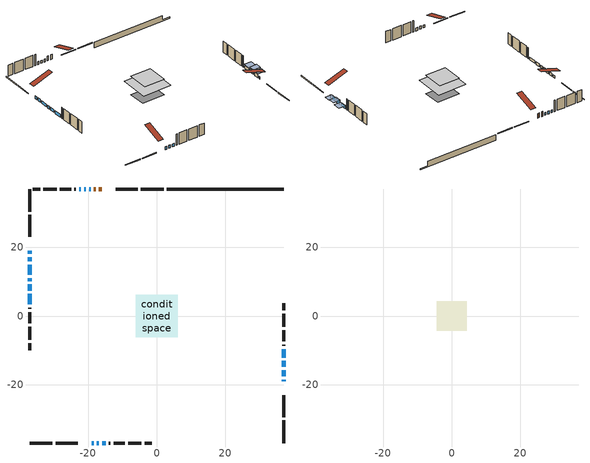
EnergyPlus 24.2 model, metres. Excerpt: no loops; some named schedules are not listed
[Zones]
conditioned space
 floor adiabatic (AdiabaticFloorConstruction): -6.16,-6.16 -6.16,6.16 6.16,6.16 6.16,-6.16 z3.97
 floor foundation (Slab1 construction): -4.88,-3.66 -4.88,3.66 4.88,3.66 4.88,-3.66 z-0.91
 wall outside (RimJoist1 construction): 2,37.07 -4.63,37.07 / -37.07,-37.07 -30.44,-37.07 / -37.07,37.07 -37.07,30.44 / 37.07,-37.07 37.07,-30.44 z1.53:1.83
 wall outside (RimJoist2 construction): -5.56,37.07 -11.96,37.07 / -29.51,-37.07 -23.11,-37.07 / -37.07,29.51 -37.07,23.11 / 37.07,-29.51 37.07,-23.11 z1.53:1.83
 wall outside (AdiabaticWallConstruction 1): -16.05,37.07 -16.88,37.07 / -17.81,37.07 -18.37,37.07 z1.53:3.56
 wall outside (AdiabaticWallConstruction): 37.07,-19.02 37.07,-18.56 / -19.3,37.07 -19.76,37.07 / -19.02,-37.07 -18.4,-37.07 / -37.07,19.02 -37.07,18.1 / -37.07,17.17 -37.07,15.95 / -20.68,37.07 -21.22,37.07 / -17.48,-37.07 -16.87,-37.07 / -37.07,15.02 -37.07,11.97 / -37.07,11.05 -37.07,10.13 / -22.15,37.07 -22.68,37.07 / -15.94,-37.07 -14.87,-37.07 / -37.07,9.2 -37.07,7.37 / -37.07,6.44 -37.07,3.39 / 37.07,-12.11 37.07,-9.67 z1.53:2.75; 37.07,-17.63 37.07,-15.8 z1.53:3.05; 37.07,-14.87 37.07,-13.04 z1.53:3.36
 wall outside (Wall1 construction): -23.61,37.07 -24.02,37.07 / -13.94,-37.07 -13.53,-37.07 / -37.07,2.47 -37.07,2.05 / 37.07,-8.75 37.07,-8.33 z1.53:6.41
 wall outside (Wall2 construction): -24.95,37.07 -28.25,37.07 / -12.6,-37.07 -9.31,-37.07 / -37.07,1.12 -37.07,-2.17 / 37.07,-7.4 37.07,-4.11 z1.53:6.41
 wall outside (Wall3 construction): -29.17,37.07 -33.08,37.07 / -8.38,-37.07 -4.48,-37.07 / -37.07,-3.1 -37.07,-7 / 37.07,-3.18 37.07,0.72 z1.53:6.41
 wall outside (Wall4 construction): -34.01,37.07 -36.14,37.07 / -3.55,-37.07 -1.41,-37.07 / -37.07,-7.93 -37.07,-10.06 / 37.07,1.65 37.07,3.78 z1.53:6.41
 wall foundation (FoundationWall1 construction): 2.93,37.07,-0.91 2.93,37.07,1.53 33.66,37.07,1.53 33.66,37.07,-0.29 37.07,37.07,-0.29 37.07,37.07,-0.91
 window (WindowConstruction 11): 37.07,-19.02 37.07,-18.56 z1.53:2.75
 window (WindowConstruction 7): -19.3,37.07 -19.76,37.07 z1.53:2.75
 window (WindowConstruction 8): -19.02,-37.07 -18.41,-37.07 z1.53:2.75
 window (WindowConstruction 9): -37.07,19.02 -37.07,18.1 z1.53:2.75
 window (WindowConstruction 10): -37.07,17.17 -37.07,15.95 z1.53:2.75
 window (WindowConstruction 12): -20.68,37.07 -21.22,37.07 z1.53:2.75
 window (WindowConstruction 13): -17.48,-37.07 -16.87,-37.07 z1.53:2.75
 window (WindowConstruction 14): -37.07,15.02 -37.07,11.97 z1.53:2.75
 window (WindowConstruction 15): -37.07,11.05 -37.07,10.13 z1.53:2.75
 window (WindowConstruction): 37.07,-17.63 37.07,-15.8 z1.53:3.05
 window (WindowConstruction 1): -22.15,37.07 -22.68,37.07 z1.53:2.75
 window (WindowConstruction 2): -15.94,-37.07 -14.87,-37.07 z1.53:2.75
 window (WindowConstruction 3): -37.07,9.2 -37.07,7.37 z1.53:2.75
 window (WindowConstruction 4): -37.07,6.44 -37.07,3.39 z1.53:2.75
 window (WindowConstruction 5): 37.07,-14.87 37.07,-13.04 z1.53:3.36
 window (WindowConstruction 6): 37.07,-12.11 37.07,-9.68 z1.53:2.75
 door (Door): -16.05,37.07 -16.88,37.07 z1.53:3.56
 door (Door 1): -17.81,37.07 -18.37,37.07 z1.53:3.56
 ceiling adiabatic (AdiabaticFloorConstruction): 6.16,-6.16 6.16,6.16 -6.16,6.16 -6.16,-6.16 z3.97
attic - vented
 floor to conditioned space (Floor1 construction Reversed): -4.35,-4.35 -4.35,4.35 4.35,4.35 4.35,-4.35 z6.41
 roof outside (Roof1 construction): -15.12,37.07,6.41 -15.12,28.59,9.23 -12.89,28.59,9.23 -12.89,37.07,6.41; -19.94,-37.07,6.41 -19.94,-28.59,9.23 -22.18,-28.59,9.23 -22.18,-37.07,6.41; -37.07,19.94,6.41 -28.59,19.94,9.23 -28.59,22.18,9.23 -37.07,22.18,6.41; 37.07,-19.94,6.41 28.59,-19.94,9.23 28.59,-22.18,9.23 37.07,-22.18,6.41
shading: 37.07,-15.5 37.07,-17.93 40.12,-17.93 40.12,-15.5 z3.35; 37.07,-12.74 37.07,-15.17 40.12,-15.17 40.12,-12.74 z3.66; 37.07,-9.38 37.07,-12.41 40.12,-12.41 40.12,-9.38 z3.05
[Building]
Building 1: Terrain=Suburbs
[Site:Location]
Toronto City Centre_ON: Latitude {deg}=43.63; Longitude {deg}=-79.39; Time Zone {hr}=-5; Elevation {m}=77; Keep Site Location Information=Yes
[Site:GroundTemperature:Shallow]
5.01852, 3.26908, 3.12898, 3.95918, 7.29196, 10.6092, 13.4851, 15.3069, 15.4617, 13.9799, 11.1774, 7.9619
[Site:WaterMainsTemperature]
Calculation Method=Schedule; Temperature Schedule=mains temperature schedule
[Material] Roughness=Rough; Thermal Absorptance=0.9
Name | Thickness {m} | Conductivity {W/m-K} | Density {kg/m3} | Specific Heat {J/kg-K} | Solar Absorptance | Visible Absorptance
asphalt or fiberglass shingles | 0.00635 | 0.162714 | 1121.4 | 1465.45 | 0.4 | 0.4
ceiling loosefill ins | 0.169333 | 0.0480833 | 16.02 | 1046.75 | 0.7 | 0.7
ceiling stud and cavity | 0.1397 | 0.155868 | 65.682 | 1177.47 | 0.7 | 0.7
concrete 4.0 in. | 0.1016 | 1.803125 | 2242.8 | 837.4 | 0.7 | 0.7
concrete 8.0 in. | 0.2032 | 1.803125 | 2242.8 | 837.4 | 0.7 | 0.7
door material | 0.04445 | 0.053851 | 512.64 | 1214.23 | 0.7 | 0.7
exterior vertical ins | 0.0211688 | 0.029427 | 32.04 | 1214.23 | 0.7 | 0.7
floor covering | 0.0127 | 0.0433444 | 54.468 | 1339.84 | 0.6 | 0.6
floor rigid ins; wall rigid ins | 0.512978 | 0.029427 | 32.04 | 1214.23 | 0.7 | 0.7
floor stud and cavity | 0.1397 | 1.75129 | 37.0049 | 1207.88 | 0.7 | 0.7
furniture material conditioned space 1 | 0.1524 | 0.115458 | 640.8 | 1214.23 | 0.6 | 0.6
gypsum board | 0.0127 | 0.160291 | 801 | 837.4 | 0.6 | 0.6
gypsum board 1 | 0.0127 | 0.160291 | 801 | 837.4 | 0.7 | 0.7
osb sheathing 0.5 in. | 0.0127 | 0.115458 | 512.64 | 1214.23 | 0.7 | 0.7
osb sheathing 0.75 in. | 0.01905 | 0.115458 | 512.64 | 1214.23 | 0.7 | 0.7
osb sheathing 2.0 in. | 0.0508 | 0.115458 | 512.64 | 1214.23 | 0.7 | 0.7
rim joist rigid ins | 0.051816 | 0.029427 | 32.04 | 1214.23 | 0.7 | 0.7
rim joist stud and cavity | 0.0508 | 0.0406006 | 125.044 | 1163.47 | 0.6 | 0.6
rim joist stud and cavity 1 | 0.0508 | 0.0293615 | 125.044 | 1163.47 | 0.6 | 0.6
wall stud and cavity | 0.1397 | 0.107944 | 139.0536 | 1170.24 | 0.7 | 0.7
wall stud and cavity 1 | 0.1397 | 0.0824723 | 139.0536 | 1170.24 | 0.7 | 0.7
wall stud and cavity 2 | 0.1397 | 0.0938917 | 139.0536 | 1170.24 | 0.7 | 0.7
wall stud and cavity 3 | 0.1397 | 0.0992228 | 139.0536 | 1170.24 | 0.7 | 0.7
wall stud and cavity 4 | 0.0889 | 0.380278 | 52.3479 | 1209.89 | 0.7 | 0.7
wall stud and cavity 5 | 0.0889 | 0.391764 | 83.0341 | 1211.67 | 0.7 | 0.7
wood siding | 0.0254 | 0.102417 | 544.68 | 1172.36 | 0.4 | 0.4
wood siding 1; wood siding 2; wood siding 3 | 0.0254 | 0.102417 | 544.68 | 1172.36 | 0.7 | 0.7
[WindowMaterial:SimpleGlazingSystem]
Name | U-Factor {W/m2-K} | Solar Heat Gain Coefficient
WindowMaterial | 2.89408 | 0.69
WindowMaterial 1 | 3.02751 | 0.48
WindowMaterial 10 | 4.20853 | 0.66
WindowMaterial 11 | 2.986628 | 0.53
WindowMaterial 2 | 2.927009 | 0.66
WindowMaterial 3 | 2.904297 | 0.68
WindowMaterial 4 | 4.21762 | 0.68
WindowMaterial 5 | 2.8867 | 0.7
WindowMaterial 6 | 2.98606 | 0.56
WindowMaterial 7 | 3.0383 | 0.46
WindowMaterial 8 | 3.029213 | 0.5
WindowMaterial 9 | 2.99685 | 0.54
[Construction]
AdiabaticFloorConstruction: floor stud and cavity, floor rigid ins, osb sheathing 0.75 in., floor covering
AdiabaticWallConstruction: wood siding 2, wall rigid ins, wall stud and cavity 4, gypsum board
AdiabaticWallConstruction 1: wood siding 3, wall rigid ins, wall stud and cavity 4, gypsum board
Door; Door 1: door material
Floor1 construction Reversed: gypsum board, ceiling stud and cavity, ceiling loosefill ins
FoundationWall1 construction: concrete 8.0 in., gypsum board 1
furniture construction conditioned space 1: furniture material conditioned space 1
PartitionWallConstruction: gypsum board, wall stud and cavity 5, gypsum board
RimJoist1 construction: wood siding 1, rim joist rigid ins, osb sheathing 2.0 in., rim joist stud and cavity
RimJoist2 construction: wood siding 1, osb sheathing 2.0 in., rim joist stud and cavity 1
Roof1 construction: asphalt or fiberglass shingles
Slab1 construction: concrete 4.0 in.
Wall1 construction: wood siding, osb sheathing 0.5 in., wall stud and cavity, gypsum board
Wall2 construction: wood siding, osb sheathing 0.5 in., wall stud and cavity 1, gypsum board
Wall3 construction: wood siding, osb sheathing 0.5 in., wall stud and cavity 2, gypsum board
Wall4 construction: wood siding, osb sheathing 0.5 in., wall stud and cavity 3, gypsum board
WindowConstruction: WindowMaterial
WindowConstruction 1; WindowConstruction 12: WindowMaterial 1
WindowConstruction 10; WindowConstruction 6: WindowMaterial 6
WindowConstruction 11: WindowMaterial 10
WindowConstruction 13: WindowMaterial 11
WindowConstruction 14; WindowConstruction 4: WindowMaterial 4
WindowConstruction 15; WindowConstruction 9: WindowMaterial 9
WindowConstruction 2: WindowMaterial 2
WindowConstruction 3: WindowMaterial 3
WindowConstruction 5: WindowMaterial 5
WindowConstruction 7: WindowMaterial 7
WindowConstruction 8: WindowMaterial 8
[Zone] Multiplier=1; Part of Total Floor Area=Yes
Name | Volume {m3}
attic - vented | 34.7887
conditioned space | 543.7
[Space]
Name | Zone | Volume {m3}
attic - vented 1 | attic - vented | 34.7887
conditioned space 1 | conditioned space | 543.7
[ZoneInfiltration:EffectiveLeakageArea]
infil attic - vented 1: Zone or Space=attic - vented 1; Schedule=Always On Discrete; Effective Air Leakage Area {cm2}=3192; Stack Coefficient=0.000196574; Wind Coefficient=9.47291e-06
[ZoneMixing]
whole house fan mix: Zone or Space=attic - vented; Schedule=Always On Continuous; Design Flow Rate Calculation Method=Flow/Zone; Design Flow Rate {m3/s}=0; Source Zone or Space=conditioned space
[SurfaceProperty:ExposedFoundationPerimeter]
Slab1: Exposed Perimeter Calculation Method=TotalExposedPerimeter; Total Exposed Perimeter {m}=34.139
[InternalMass] Zone or ZoneList=conditioned space; Space or SpaceList=conditioned space 1
Name | Construction | Surface Area {m2}
furniture mass conditioned space 1 | furniture construction conditioned space 1 | 89.18
partition wall mass | PartitionWallConstruction | 222.95
[Lights]
interior lighting: Zone or ZoneList or Space or SpaceList=conditioned space 1; Schedule=interior lighting schedule; Design Level Calculation Method=LightingLevel; Lighting Level {W}=343.2; Return Air Fraction=0; Fraction Radiant=0.6; Fraction Visible=0.2; Fraction Replaceable=1
[People]
occupants: Zone or ZoneList or Space or SpaceList=conditioned space 1; Number of People Schedule=occupants schedule; Number of People Calculation Method=People; Number of People=3; Fraction Radiant=0.314171; Sensible Heat Fraction=0.56303; Activity Level Schedule=occupants activity schedule; Carbon Dioxide Generation Rate {m3/s-W}=0; Enable ASHRAE 55 Comfort Warnings=No; Mean Radiant Temperature Calculation Type=EnclosureAveraged
[ElectricEquipment] Zone or ZoneList or Space or SpaceList=conditioned space 1; Design Level Calculation Method=EquipmentLevel
Name | Schedule | Design Level {W} | Fraction Latent | Fraction Radiant | Fraction Lost
clothes dryer | clothes dryer schedule | 140.772 | 0.015 | 0.081 | 0.85
clothes washer | clothes washer schedule | 32.1985 | 0.03 | 0.162 | 0.7
cooking range | cooking range schedule | 215.147 | 0.08 | 0.432 | 0.2
dishwasher | dishwasher schedule | 66.8632 | 0.3 | 0.18 | 0.4
fridge | fridge schedule | 72.9452 | 0 | 0.6 | 0
mech vent bath fan 0 | mech vent bath fan 0 schedule | 50.2 | 0 | 0 | 1
mech vent bath fan 1 | mech vent bath fan 1 schedule | 50.2 | 0 | 0 | 1
mech vent bath fan 2 | mech vent bath fan 2 schedule | 50.2 | 0 | 0 | 1
mech vent bath fan 3 | mech vent bath fan 3 schedule | 50.2 | 0 | 0 | 1
mech vent house fan | mech vent house fan schedule | 0 | 0 | 0 | 1
mech vent house fan cfis | mech vent house fan cfis schedule | 0 | 0 | 0 | 0
mech vent range fan 0 | mech vent range fan 0 schedule | 57 | 0 | 0 | 1
mech vent range fan 1 | mech vent range fan 1 schedule | 57 | 0 | 0 | 1
misc plug loads | misc plug loads schedule | 494.7 | 0.045 | 0.513 | 0.1
whole house fan | Always On Discrete | 0 | 0 | 0 | 1
[OtherEquipment] Zone or ZoneList or Space or SpaceList=conditioned space 1; Design Level Calculation Method=EquipmentLevel
Name | Fuel Type | Schedule | Design Level {W} | Fraction Latent | Fraction Radiant | Fraction Lost
clothes dryer 1 | Electricity | clothes dryer schedule | 0 | 0.015 | 0.081 | 0.85
cooking range 1 | Electricity | cooking range schedule | 0 | 0.08 | 0.432 | 0.2
general water use latent | None | general water use schedule | 62.594 | 1 | 0 | 0
general water use sensible | None | general water use schedule | -61.6891 | 0 | 0.6 | 0
mech vent house fan latent load | None | Always On Discrete | 0 | 1 | 0 | 0
mech vent house fan sensible load | None | Always On Discrete | 0 | 0 | 0 | 0
water heater energy adjustment1 | NaturalGas | Always On Discrete | 0.01 | 0 | 0 | 1
[ZoneInfiltration:DesignFlowRate] Zone or ZoneList or Space or SpaceList=conditioned space 1; Schedule=Always On Discrete; Design Flow Rate Calculation Method=Flow/Zone; Design Flow Rate {m3/s}=0
infil flow; natural vent flow; whole house fan flow
[Foundation:Kiva]
Foundation Kiva 1: Initial Indoor Air Temperature {C}=18; Wall Height Above Grade {m}=1.52997; Wall Depth Below Slab {m}=0.2032; Custom Block Material Name 1=exterior vertical ins; Custom Block Depth 1 {m}=2.43998; Custom Block X Position 1 {m}=0.2159; Custom Block Z Position 1 {m}=0
[Foundation:Kiva:Settings]
Soil Conductivity {W/m-K}=0.849921; Soil Density {kg/m3}=1842.3; Soil Specific Heat {J/kg-K}=418.7; Ground Solar Absorptivity=0.9; Ground Thermal Absorptivity=0.9; Ground Surface Roughness {m}=0.03; Far-Field Width {m}=40; Deep-Ground Boundary Condition=ZeroFlux; Deep-Ground Depth {m}=40; Minimum Cell Dimension {m}=0.2; Maximum Cell Growth Coefficient=3; Simulation Timestep=Timestep
[Exterior:Lights]
exterior lighting: Schedule=exterior lighting schedule; Design Level {W}=75.6
[Schedule:Constant]
Name | Hourly Value
Always On Continuous; mech vent house fan schedule; mech vent house fan cfis schedule; Always On Discrete | 1
occupants activity schedule | 117.228
fridge schedule | 0
[Schedule:Week:Daily]
interior lighting schedule Week Rule - Jan1-Jan27: interior lighting schedule day, interior lighting schedule day, interior lighting schedule day, interior lighting schedule day, interior lighting schedule day, interior lighting schedule day, interior lighting schedule day, interior lighting schedule default day, interior lighting schedule default day, interior lighting schedule default day, interior lighting schedule default day, interior lighting schedule default day
interior lighting schedule Week Rule - Jan28-Feb3: interior lighting schedule day, interior lighting schedule day, interior lighting schedule day, interior lighting schedule day, interior lighting schedule day 1, interior lighting schedule day 1, interior lighting schedule day 1, interior lighting schedule default day, interior lighting schedule default day, interior lighting schedule default day, interior lighting schedule default day, interior lighting schedule default day
interior lighting schedule Week Rule - Feb4-Feb24: interior lighting schedule day 1, interior lighting schedule day 1, interior lighting schedule day 1, interior lighting schedule day 1, interior lighting schedule day 1, interior lighting schedule day 1, interior lighting schedule day 1, interior lighting schedule default day, interior lighting schedule default day, interior lighting schedule default day, interior lighting schedule default day, interior lighting schedule default day
interior lighting schedule Week Rule - Feb25-Mar3: interior lighting schedule day 1, interior lighting schedule day 1, interior lighting schedule day 1, interior lighting schedule day 1, interior lighting schedule day 2, interior lighting schedule day 2, interior lighting schedule day 2, interior lighting schedule default day, interior lighting schedule default day, interior lighting schedule default day, interior lighting schedule default day, interior lighting schedule default day
interior lighting schedule Week Rule - Mar4-Mar31: interior lighting schedule day 2, interior lighting schedule day 2, interior lighting schedule day 2, interior lighting schedule day 2, interior lighting schedule day 2, interior lighting schedule day 2, interior lighting schedule day 2, interior lighting schedule default day, interior lighting schedule default day, interior lighting schedule default day, interior lighting schedule default day, interior lighting schedule default day
interior lighting schedule Week Rule - Apr1-Apr28: interior lighting schedule day 3, interior lighting schedule day 3, interior lighting schedule day 3, interior lighting schedule day 3, interior lighting schedule day 3, interior lighting schedule day 3, interior lighting schedule day 3, interior lighting schedule default day, interior lighting schedule default day, interior lighting schedule default day, interior lighting schedule default day, interior lighting schedule default day
interior lighting schedule Week Rule - Apr29-May5: interior lighting schedule day 3, interior lighting schedule day 3, interior lighting schedule day 4, interior lighting schedule day 4, interior lighting schedule day 4, interior lighting schedule day 4, interior lighting schedule day 4, interior lighting schedule default day, interior lighting schedule default day, interior lighting schedule default day, interior lighting schedule default day, interior lighting schedule default day
interior lighting schedule Week Rule - May6-May26: interior lighting schedule day 4, interior lighting schedule day 4, interior lighting schedule day 4, interior lighting schedule day 4, interior lighting schedule day 4, interior lighting schedule day 4, interior lighting schedule day 4, interior lighting schedule default day, interior lighting schedule default day, interior lighting schedule default day, interior lighting schedule default day, interior lighting schedule default day
interior lighting schedule Week Rule - May27-Jun2: interior lighting schedule day 4, interior lighting schedule day 4, interior lighting schedule day 4, interior lighting schedule day 4, interior lighting schedule day 4, interior lighting schedule day 5, interior lighting schedule day 5, interior lighting schedule default day, interior lighting schedule default day, interior lighting schedule default day, interior lighting schedule default day, interior lighting schedule default day
interior lighting schedule Week Rule - Jun3-Jun30: interior lighting schedule day 5, interior lighting schedule day 5, interior lighting schedule day 5, interior lighting schedule day 5, interior lighting schedule day 5, interior lighting schedule day 5, interior lighting schedule day 5, interior lighting schedule default day, interior lighting schedule default day, interior lighting schedule default day, interior lighting schedule default day, interior lighting schedule default day
interior lighting schedule Week Rule - Jul1-Jul28: interior lighting schedule day 6, interior lighting schedule day 6, interior lighting schedule day 6, interior lighting schedule day 6, interior lighting schedule day 6, interior lighting schedule day 6, interior lighting schedule day 6, interior lighting schedule default day, interior lighting schedule default day, interior lighting schedule default day, interior lighting schedule default day, interior lighting schedule default day
interior lighting schedule Week Rule - Jul29-Aug4: interior lighting schedule day 6, interior lighting schedule day 6, interior lighting schedule day 6, interior lighting schedule day 7, interior lighting schedule day 7, interior lighting schedule day 7, interior lighting schedule day 7, interior lighting schedule default day, interior lighting schedule default day, interior lighting schedule default day, interior lighting schedule default day, interior lighting schedule default day
interior lighting schedule Week Rule - Aug5-Aug25: interior lighting schedule day 7, interior lighting schedule day 7, interior lighting schedule day 7, interior lighting schedule day 7, interior lighting schedule day 7, interior lighting schedule day 7, interior lighting schedule day 7, interior lighting schedule default day, interior lighting schedule default day, interior lighting schedule default day, interior lighting schedule default day, interior lighting schedule default day
interior lighting schedule Week Rule - Aug26-Sep1: interior lighting schedule day 7, interior lighting schedule day 7, interior lighting schedule day 7, interior lighting schedule day 7, interior lighting schedule day 7, interior lighting schedule day 7, interior lighting schedule day 8, interior lighting schedule default day, interior lighting schedule default day, interior lighting schedule default day, interior lighting schedule default day, interior lighting schedule default day
interior lighting schedule Week Rule - Sep2-Sep29: interior lighting schedule day 8, interior lighting schedule day 8, interior lighting schedule day 8, interior lighting schedule day 8, interior lighting schedule day 8, interior lighting schedule day 8, interior lighting schedule day 8, interior lighting schedule default day, interior lighting schedule default day, interior lighting schedule default day, interior lighting schedule default day, interior lighting schedule default day
interior lighting schedule Week Rule - Sep30-Oct6: interior lighting schedule day 8, interior lighting schedule day 9, interior lighting schedule day 9, interior lighting schedule day 9, interior lighting schedule day 9, interior lighting schedule day 9, interior lighting schedule day 9, interior lighting schedule default day, interior lighting schedule default day, interior lighting schedule default day, interior lighting schedule default day, interior lighting schedule default day
interior lighting schedule Week Rule - Oct7-Oct27: interior lighting schedule day 9, interior lighting schedule day 9, interior lighting schedule day 9, interior lighting schedule day 9, interior lighting schedule day 9, interior lighting schedule day 9, interior lighting schedule day 9, interior lighting schedule default day, interior lighting schedule default day, interior lighting schedule default day, interior lighting schedule default day, interior lighting schedule default day
interior lighting schedule Week Rule - Oct28-Nov3: interior lighting schedule day 9, interior lighting schedule day 9, interior lighting schedule day 9, interior lighting schedule day 9, interior lighting schedule day 10, interior lighting schedule day 10, interior lighting schedule day 10, interior lighting schedule default day, interior lighting schedule default day, interior lighting schedule default day, interior lighting schedule default day, interior lighting schedule default day
interior lighting schedule Week Rule - Nov4-Nov24: interior lighting schedule day 10, interior lighting schedule day 10, interior lighting schedule day 10, interior lighting schedule day 10, interior lighting schedule day 10, interior lighting schedule day 10, interior lighting schedule day 10, interior lighting schedule default day, interior lighting schedule default day, interior lighting schedule default day, interior lighting schedule default day, interior lighting schedule default day
interior lighting schedule Week Rule - Nov25-Dec1: interior lighting schedule day 10, interior lighting schedule day 10, interior lighting schedule day 10, interior lighting schedule day 10, interior lighting schedule day 10, interior lighting schedule day 10, interior lighting schedule day 11, interior lighting schedule default day, interior lighting schedule default day, interior lighting schedule default day, interior lighting schedule default day, interior lighting schedule default day
interior lighting schedule Week Rule - Dec2-Dec31: interior lighting schedule day 11, interior lighting schedule day 11, interior lighting schedule day 11, interior lighting schedule day 11, interior lighting schedule day 11, interior lighting schedule day 11, interior lighting schedule day 11, interior lighting schedule default day, interior lighting schedule default day, interior lighting schedule default day, interior lighting schedule default day, interior lighting schedule default day
occupants schedule Week Rule - Jan1-Dec31: occupants schedule day, occupants schedule day, occupants schedule day, occupants schedule day, occupants schedule day, occupants schedule day, occupants schedule day, occupants schedule default day, occupants schedule default day, occupants schedule default day, occupants schedule default day, occupants schedule default day
clothes dryer schedule Week Rule - Jan1-Dec31: clothes dryer schedule day, clothes dryer schedule day, clothes dryer schedule day, clothes dryer schedule day, clothes dryer schedule day, clothes dryer schedule day, clothes dryer schedule day, clothes dryer schedule default day, clothes dryer schedule default day, clothes dryer schedule default day, clothes dryer schedule default day, clothes dryer schedule default day
clothes washer schedule Week Rule - Jan1-Dec31: clothes washer schedule day, clothes washer schedule day, clothes washer schedule day, clothes washer schedule day, clothes washer schedule day, clothes washer schedule day, clothes washer schedule day, clothes washer schedule default day, clothes washer schedule default day, clothes washer schedule default day, clothes washer schedule default day, clothes washer schedule default day
cooking range schedule Week Rule - Jan1-Dec31: cooking range schedule day, cooking range schedule day, cooking range schedule day, cooking range schedule day, cooking range schedule day, cooking range schedule day, cooking range schedule day, cooking range schedule default day, cooking range schedule default day, cooking range schedule default day, cooking range schedule default day, cooking range schedule default day
dishwasher schedule Week Rule - Jan1-Dec31: dishwasher schedule day, dishwasher schedule day, dishwasher schedule day, dishwasher schedule day, dishwasher schedule day, dishwasher schedule day, dishwasher schedule day, dishwasher schedule default day, dishwasher schedule default day, dishwasher schedule default day, dishwasher schedule default day, dishwasher schedule default day
mech vent bath fan 0 schedule Week Rule - Jan1-Dec31: mech vent bath fan 0 schedule day, mech vent bath fan 0 schedule day, mech vent bath fan 0 schedule day, mech vent bath fan 0 schedule day, mech vent bath fan 0 schedule day, mech vent bath fan 0 schedule day, mech vent bath fan 0 schedule day, mech vent bath fan 0 schedule default day, mech vent bath fan 0 schedule default day, mech vent bath fan 0 schedule default day, mech vent bath fan 0 schedule default day, mech vent bath fan 0 schedule default day
mech vent bath fan 1 schedule Week Rule - Jan1-Dec31: mech vent bath fan 1 schedule day, mech vent bath fan 1 schedule day, mech vent bath fan 1 schedule day, mech vent bath fan 1 schedule day, mech vent bath fan 1 schedule day, mech vent bath fan 1 schedule day, mech vent bath fan 1 schedule day, mech vent bath fan 1 schedule default day, mech vent bath fan 1 schedule default day, mech vent bath fan 1 schedule default day, mech vent bath fan 1 schedule default day, mech vent bath fan 1 schedule default day
mech vent bath fan 2 schedule Week Rule - Jan1-Dec31: mech vent bath fan 2 schedule day, mech vent bath fan 2 schedule day, mech vent bath fan 2 schedule day, mech vent bath fan 2 schedule day, mech vent bath fan 2 schedule day, mech vent bath fan 2 schedule day, mech vent bath fan 2 schedule day, mech vent bath fan 2 schedule default day, mech vent bath fan 2 schedule default day, mech vent bath fan 2 schedule default day, mech vent bath fan 2 schedule default day, mech vent bath fan 2 schedule default day
mech vent bath fan 3 schedule Week Rule - Jan1-Dec31: mech vent bath fan 3 schedule day, mech vent bath fan 3 schedule day, mech vent bath fan 3 schedule day, mech vent bath fan 3 schedule day, mech vent bath fan 3 schedule day, mech vent bath fan 3 schedule day, mech vent bath fan 3 schedule day, mech vent bath fan 3 schedule default day, mech vent bath fan 3 schedule default day, mech vent bath fan 3 schedule default day, mech vent bath fan 3 schedule default day, mech vent bath fan 3 schedule default day
mech vent range fan 0 schedule Week Rule - Jan1-Dec31: mech vent range fan 0 schedule day, mech vent range fan 0 schedule day, mech vent range fan 0 schedule day, mech vent range fan 0 schedule day, mech vent range fan 0 schedule day, mech vent range fan 0 schedule day, mech vent range fan 0 schedule day, mech vent range fan 0 schedule default day, mech vent range fan 0 schedule default day, mech vent range fan 0 schedule default day, mech vent range fan 0 schedule default day, mech vent range fan 0 schedule default day
mech vent range fan 1 schedule Week Rule - Jan1-Dec31: mech vent range fan 1 schedule day, mech vent range fan 1 schedule day, mech vent range fan 1 schedule day, mech vent range fan 1 schedule day, mech vent range fan 1 schedule day, mech vent range fan 1 schedule day, mech vent range fan 1 schedule day, mech vent range fan 1 schedule default day, mech vent range fan 1 schedule default day, mech vent range fan 1 schedule default day, mech vent range fan 1 schedule default day, mech vent range fan 1 schedule default day
misc plug loads schedule Week Rule - Jan1-Dec31: misc plug loads schedule day, misc plug loads schedule day, misc plug loads schedule day, misc plug loads schedule day, misc plug loads schedule day, misc plug loads schedule day, misc plug loads schedule day, misc plug loads schedule default day, misc plug loads schedule default day, misc plug loads schedule default day, misc plug loads schedule default day, misc plug loads schedule default day
general water use schedule Week Rule - Jan1-Dec31: general water use schedule day, general water use schedule day, general water use schedule day, general water use schedule day, general water use schedule day, general water use schedule day, general water use schedule day, general water use schedule default day, general water use schedule default day, general water use schedule default day, general water use schedule default day, general water use schedule default day
exterior lighting schedule Week Rule - Jan1-Jan27: exterior lighting schedule day, exterior lighting schedule day, exterior lighting schedule day, exterior lighting schedule day, exterior lighting schedule day, exterior lighting schedule day, exterior lighting schedule day, exterior lighting schedule default day, exterior lighting schedule default day, exterior lighting schedule default day, exterior lighting schedule default day, exterior lighting schedule default day
exterior lighting schedule Week Rule - Jan28-Feb3: exterior lighting schedule day, exterior lighting schedule day, exterior lighting schedule day, exterior lighting schedule day, exterior lighting schedule day 1, exterior lighting schedule day 1, exterior lighting schedule day 1, exterior lighting schedule default day, exterior lighting schedule default day, exterior lighting schedule default day, exterior lighting schedule default day, exterior lighting schedule default day
exterior lighting schedule Week Rule - Feb4-Feb24: exterior lighting schedule day 1, exterior lighting schedule day 1, exterior lighting schedule day 1, exterior lighting schedule day 1, exterior lighting schedule day 1, exterior lighting schedule day 1, exterior lighting schedule day 1, exterior lighting schedule default day, exterior lighting schedule default day, exterior lighting schedule default day, exterior lighting schedule default day, exterior lighting schedule default day
exterior lighting schedule Week Rule - Feb25-Mar3: exterior lighting schedule day 1, exterior lighting schedule day 1, exterior lighting schedule day 1, exterior lighting schedule day 1, exterior lighting schedule day 2, exterior lighting schedule day 2, exterior lighting schedule day 2, exterior lighting schedule default day, exterior lighting schedule default day, exterior lighting schedule default day, exterior lighting schedule default day, exterior lighting schedule default day
exterior lighting schedule Week Rule - Mar4-Mar31: exterior lighting schedule day 2, exterior lighting schedule day 2, exterior lighting schedule day 2, exterior lighting schedule day 2, exterior lighting schedule day 2, exterior lighting schedule day 2, exterior lighting schedule day 2, exterior lighting schedule default day, exterior lighting schedule default day, exterior lighting schedule default day, exterior lighting schedule default day, exterior lighting schedule default day
exterior lighting schedule Week Rule - Apr1-Apr28: exterior lighting schedule day 3, exterior lighting schedule day 3, exterior lighting schedule day 3, exterior lighting schedule day 3, exterior lighting schedule day 3, exterior lighting schedule day 3, exterior lighting schedule day 3, exterior lighting schedule default day, exterior lighting schedule default day, exterior lighting schedule default day, exterior lighting schedule default day, exterior lighting schedule default day
exterior lighting schedule Week Rule - Apr29-May5: exterior lighting schedule day 3, exterior lighting schedule day 3, exterior lighting schedule day 4, exterior lighting schedule day 4, exterior lighting schedule day 4, exterior lighting schedule day 4, exterior lighting schedule day 4, exterior lighting schedule default day, exterior lighting schedule default day, exterior lighting schedule default day, exterior lighting schedule default day, exterior lighting schedule default day
exterior lighting schedule Week Rule - May6-May26: exterior lighting schedule day 4, exterior lighting schedule day 4, exterior lighting schedule day 4, exterior lighting schedule day 4, exterior lighting schedule day 4, exterior lighting schedule day 4, exterior lighting schedule day 4, exterior lighting schedule default day, exterior lighting schedule default day, exterior lighting schedule default day, exterior lighting schedule default day, exterior lighting schedule default day
exterior lighting schedule Week Rule - May27-Jun2: exterior lighting schedule day 4, exterior lighting schedule day 4, exterior lighting schedule day 4, exterior lighting schedule day 4, exterior lighting schedule day 4, exterior lighting schedule day 5, exterior lighting schedule day 5, exterior lighting schedule default day, exterior lighting schedule default day, exterior lighting schedule default day, exterior lighting schedule default day, exterior lighting schedule default day
exterior lighting schedule Week Rule - Jun3-Jun30: exterior lighting schedule day 5, exterior lighting schedule day 5, exterior lighting schedule day 5, exterior lighting schedule day 5, exterior lighting schedule day 5, exterior lighting schedule day 5, exterior lighting schedule day 5, exterior lighting schedule default day, exterior lighting schedule default day, exterior lighting schedule default day, exterior lighting schedule default day, exterior lighting schedule default day
[Schedule:Year]
interior lighting schedule: interior lighting schedule Week Rule - Jan1-Jan27, 1, 1, 1, 27, interior lighting schedule Week Rule - Jan28-Feb3, 1, 28, 2, 3, interior lighting schedule Week Rule - Feb4-Feb24, 2, 4, 2, 24, interior lighting schedule Week Rule - Feb25-Mar3, 2, 25, 3, 3, interior lighting schedule Week Rule - Mar4-Mar31, 3, 4, 3, 31, interior lighting schedule Week Rule - Apr1-Apr28, 4, 1, 4, 28, interior lighting schedule Week Rule - Apr29-May5, 4, 29, 5, 5, interior lighting schedule Week Rule - May6-May26, 5, 6, 5, 26, interior lighting schedule Week Rule - May27-Jun2, 5, 27, 6, 2, interior lighting schedule Week Rule - Jun3-Jun30, 6, 3, 6, 30, interior lighting schedule Week Rule - Jul1-Jul28, 7, 1, 7, 28, interior lighting schedule Week Rule - Jul29-Aug4, 7, 29, 8, 4, interior lighting schedule Week Rule - Aug5-Aug25, 8, 5, 8, 25, interior lighting schedule Week Rule - Aug26-Sep1, 8, 26, 9, 1, interior lighting schedule Week Rule - Sep2-Sep29, 9, 2, 9, 29, interior lighting schedule Week Rule - Sep30-Oct6, 9, 30, 10, 6, interior lighting schedule Week Rule - Oct7-Oct27, 10, 7, 10, 27, interior lighting schedule Week Rule - Oct28-Nov3, 10, 28, 11, 3, interior lighting schedule Week Rule - Nov4-Nov24, 11, 4, 11, 24, interior lighting schedule Week Rule - Nov25-Dec1, 11, 25, 12, 1, interior lighting schedule Week Rule - Dec2-Dec31, 12, 2, 12, 31
occupants schedule: occupants schedule Week Rule - Jan1-Dec31, 1, 1, 12, 31
clothes dryer schedule: clothes dryer schedule Week Rule - Jan1-Dec31, 1, 1, 12, 31
clothes washer schedule: clothes washer schedule Week Rule - Jan1-Dec31, 1, 1, 12, 31
cooking range schedule: cooking range schedule Week Rule - Jan1-Dec31, 1, 1, 12, 31
dishwasher schedule: dishwasher schedule Week Rule - Jan1-Dec31, 1, 1, 12, 31
mech vent bath fan 0 schedule: mech vent bath fan 0 schedule Week Rule - Jan1-Dec31, 1, 1, 12, 31
mech vent bath fan 1 schedule: mech vent bath fan 1 schedule Week Rule - Jan1-Dec31, 1, 1, 12, 31
mech vent bath fan 2 schedule: mech vent bath fan 2 schedule Week Rule - Jan1-Dec31, 1, 1, 12, 31
mech vent bath fan 3 schedule: mech vent bath fan 3 schedule Week Rule - Jan1-Dec31, 1, 1, 12, 31
mech vent range fan 0 schedule: mech vent range fan 0 schedule Week Rule - Jan1-Dec31, 1, 1, 12, 31
mech vent range fan 1 schedule: mech vent range fan 1 schedule Week Rule - Jan1-Dec31, 1, 1, 12, 31
misc plug loads schedule: misc plug loads schedule Week Rule - Jan1-Dec31, 1, 1, 12, 31
general water use schedule: general water use schedule Week Rule - Jan1-Dec31, 1, 1, 12, 31
exterior lighting schedule: exterior lighting schedule Week Rule - Jan1-Jan27, 1, 1, 1, 27, exterior lighting schedule Week Rule - Jan28-Feb3, 1, 28, 2, 3, exterior lighting schedule Week Rule - Feb4-Feb24, 2, 4, 2, 24, exterior lighting schedule Week Rule - Feb25-Mar3, 2, 25, 3, 3, exterior lighting schedule Week Rule - Mar4-Mar31, 3, 4, 3, 31, exterior lighting schedule Week Rule - Apr1-Apr28, 4, 1, 4, 28, exterior lighting schedule Week Rule - Apr29-May5, 4, 29, 5, 5, exterior lighting schedule Week Rule - May6-May26, 5, 6, 5, 26, exterior lighting schedule Week Rule - May27-Jun2, 5, 27, 6, 2, exterior lighting schedule Week Rule - Jun3-Jun30, 6, 3, 6, 30, exterior lighting schedule Week Rule - Jul1-Jul28, 7, 1, 7, 28, exterior lighting schedule Week Rule - Jul29-Aug4, 7, 29, 8, 4, exterior lighting schedule Week Rule - Aug5-Aug25, 8, 5, 8, 25, exterior lighting schedule Week Rule - Aug26-Sep1, 8, 26, 9, 1, exterior lighting schedule Week Rule - Sep2-Sep29, 9, 2, 9, 29, exterior lighting schedule Week Rule - Sep30-Oct6, 9, 30, 10, 6, exterior lighting schedule Week Rule - Oct7-Oct27, 10, 7, 10, 27, exterior lighting schedule Week Rule - Oct28-Nov3, 10, 28, 11, 3, exterior lighting schedule Week Rule - Nov4-Nov24, 11, 4, 11, 24, exterior lighting schedule Week Rule - Nov25-Dec1, 11, 25, 12, 1, exterior lighting schedule Week Rule - Dec2-Dec31, 12, 2, 12, 31
[Schedule:Compact]
mains temperature schedule: Through: 01/01, For: AllDays, Until: 24:00, 8.80333, Through: 01/02, For: AllDays, Until: 24:00, 8.74333, Through: 01/03, For: AllDays, Until: 24:00, 8.68389, Through: 01/04, For: AllDays, Until: 24:00, 8.62611, Through: 01/05, For: AllDays, Until: 24:00, 8.56944, Through: 01/06, For: AllDays, Until: 24:00, 8.51389, Through: 01/07, For: AllDays, Until: 24:00, 8.45944, Through: 01/08, For: AllDays, Until: 24:00, 8.40611, Through: 01/09, For: AllDays, Until: 24:00, 8.35389, Through: 01/10, For: AllDays, Until: 24:00, 8.30278, Through: 01/11, For: AllDays, Until: 24:00, 8.25333, Through: 01/12, For: AllDays, Until: 24:00, 8.205, Through: 01/13, For: AllDays, Until: 24:00, 8.15778, Through: 01/14, For: AllDays, Until: 24:00, 8.11222, Through: 01/15, For: AllDays, Until: 24:00, 8.06778, Through: 01/16, For: AllDays, Until: 24:00, 8.02444, Through: 01/17, For: AllDays, Until: 24:00, 7.98222, Through: 01/18, For: AllDays, Until: 24:00, 7.94167, Through: 01/19, For: AllDays, Until: 24:00, 7.90222, Through: 01/20, For: AllDays, Until: 24:00, 7.86444, Through: 01/21, For: AllDays, Until: 24:00, 7.82778, Through: 01/22, For: AllDays, Until: 24:00, 7.79278, Through: 01/23, For: AllDays, Until: 24:00, 7.75889, Through: 01/24, For: AllDays, Until: 24:00, 7.72667, Through: 01/25, For: AllDays, Until: 24:00, 7.69556, Through: 01/26, For: AllDays, Until: 24:00, 7.66611, Through: 01/27, For: AllDays, Until: 24:00, 7.63778, Through: 01/28, For: AllDays, Until: 24:00, 7.61111, Through: 01/29, For: AllDays, Until: 24:00, 7.58556, Through: 01/30, For: AllDays, Until: 24:00, 7.56167, Through: 01/31, For: AllDays, Until: 24:00, 7.53944, Through: 02/01, For: AllDays, Until: 24:00, 7.51833, Through: 02/02, For: AllDays, Until: 24:00, 7.49889, Through: 02/03, For: AllDays, Until: 24:00, 7.48111, Through: 02/04, For: AllDays, Until: 24:00, 7.46444, Through: 02/05, For: AllDays, Until: 24:00, 7.44944, Through: 02/06, For: AllDays, Until: 24:00, 7.43556, Through: 02/07, For: AllDays, Until: 24:00, 7.42333, Through: 02/08, For: AllDays, Until: 24:00, 7.41278, Through: 02/09, For: AllDays, Until: 24:00, 7.40389, Through: 02/10, For: AllDays, Until: 24:00, 7.39611, Through: 02/11, For: AllDays, Until: 24:00, 7.39, Through: 02/12, For: AllDays, Until: 24:00, 7.38556, Through: 02/13, For: AllDays, Until: 24:00, 7.38222, Through: 02/14, For: AllDays, Until: 24:00, 7.38056, Through: 02/15, For: AllDays, Until: 24:00, 7.38056, Through: 02/16, For: AllDays, Until: 24:00, 7.38222, Through: 02/17, For: AllDays, Until: 24:00, 7.385, Through: 02/18, For: AllDays, Until: 24:00, 7.38944, Through: 02/19, For: AllDays, Until: 24:00, 7.395, Through: 02/20, For: AllDays, Until: 24:00, 7.40278, Through: 02/21, For: AllDays, Until: 24:00, 7.41167, Through: 02/22, For: AllDays, Until: 24:00, 7.42222, Through: 02/23, For: AllDays, Until: 24:00, 7.43389, Through: 02/24, For: AllDays, Until: 24:00, 7.44722, Through: 02/25, For: AllDays, Until: 24:00, 7.46222, Through: 02/26, For: AllDays, Until: 24:00, 7.47833, Through: 02/27, For: AllDays, Until: 24:00, 7.49611, Through: 02/28, For: AllDays, Until: 24:00, 7.51556, Through: 03/01, For: AllDays, Until: 24:00, 7.53667, Through: 03/02, For: AllDays, Until: 24:00, 7.55889, Through: 03/03, For: AllDays, Until: 24:00, 7.58222, Through: 03/04, For: AllDays, Until: 24:00, 7.60722, Through: 03/05, For: AllDays, Until: 24:00, 7.63389, Through: 03/06, For: AllDays, Until: 24:00, 7.66222, Through: 03/07, For: AllDays, Until: 24:00, 7.69111, Through: 03/08, For: AllDays, Until: 24:00, 7.72222, Through: 03/09, For: AllDays, Until: 24:00, 7.75444, Through: 03/10, For: AllDays, Until: 24:00, 7.78778, Through: 03/11, For: AllDays, Until: 24:00, 7.82278, Through: 03/12, For: AllDays, Until: 24:00, 7.85944, Through: 03/13, For: AllDays, Until: 24:00, 7.89722, Through: 03/14, For: AllDays, Until: 24:00, 7.93611, Through: 03/15, For: AllDays, Until: 24:00, 7.97667, Through: 03/16, For: AllDays, Until: 24:00, 8.01833, Through: 03/17, For: AllDays, Until: 24:00, 8.06167, Through: 03/18, For: AllDays, Until: 24:00, 8.10611, Through: 03/19, For: AllDays, Until: 24:00, 8.15167, Through: 03/20, For: AllDays, Until: 24:00, 8.19833, Through: 03/21, For: AllDays, Until: 24:00, 8.24667, Through: 03/22, For: AllDays, Until: 24:00, 8.29611, Through: 03/23, For: AllDays, Until: 24:00, 8.34667, Through: 03/24, For: AllDays, Until: 24:00, 8.39889, Through: 03/25, For: AllDays, Until: 24:00, 8.45167, Through: 03/26, For: AllDays, Until: 24:00, 8.50611, Through: 03/27, For: AllDays, Until: 24:00, 8.56167, Through: 03/28, For: AllDays, Until: 24:00, 8.61833, Through: 03/29, For: AllDays, Until: 24:00, 8.67611, Through: 03/30, For: AllDays, Until: 24:00, 8.735, Through: 03/31, For: AllDays, Until: 24:00, 8.795, Through: 04/01, For: AllDays, Until: 24:00, 8.85611, Through: 04/02, For: AllDays, Until: 24:00, 8.91833, Through: 04/03, For: AllDays, Until: 24:00, 8.98167, Through: 04/04, For: AllDays, Until: 24:00, 9.04556, Through: 04/05, For: AllDays, Until: 24:00, 9.11111, Through: 04/06, For: AllDays, Until: 24:00, 9.17722, Through: 04/07, For: AllDays, Until: 24:00, 9.24444, Through: 04/08, For: AllDays, Until: 24:00, 9.31222, Through: 04/09, For: AllDays, Until: 24:00, 9.38167, Through: 04/10, For: AllDays, Until: 24:00, 9.45167, Through: 04/11, For: AllDays, Until: 24:00, 9.52222, Through: 04/12, For: AllDays, Until: 24:00, 9.59444, Through: 04/13, For: AllDays, Until: 24:00, 9.66667, Through: 04/14, For: AllDays, Until: 24:00, 9.74, Through: 04/15, For: AllDays, Until: 24:00, 9.81444, Through: 04/16, For: AllDays, Until: 24:00, 9.88944, Through: 04/17, For: AllDays, Until: 24:00, 9.96556, Through: 04/18, For: AllDays, Until: 24:00, 10.0417, Through: 04/19, For: AllDays, Until: 24:00, 10.1189, Through: 04/20, For: AllDays, Until: 24:00, 10.1972, Through: 04/21, For: AllDays, Until: 24:00, 10.2756, Through: 04/22, For: AllDays, Until: 24:00, 10.355, Through: 04/23, For: AllDays, Until: 24:00, 10.435, Through: 04/24, For: AllDays, Until: 24:00, 10.515, Through: 04/25, For: AllDays, Until: 24:00, 10.5961, Through: 04/26, For: AllDays, Until: 24:00, 10.6778, Through: 04/27, For: AllDays, Until: 24:00, 10.76, Through: 04/28, For: AllDays, Until: 24:00, 10.8428, Through: 04/29, For: AllDays, Until: 24:00, 10.9261, Through: 04/30, For: AllDays, Until: 24:00, 11.0094, Through: 05/01, For: AllDays, Until: 24:00, 11.0933, Through: 05/02, For: AllDays, Until: 24:00, 11.1778, Through: 05/03, For: AllDays, Until: 24:00, 11.2628, Through: 05/04, For: AllDays, Until: 24:00, 11.3478, Through: 05/05, For: AllDays, Until: 24:00, 11.4333, Through: 05/06, For: AllDays, Until: 24:00, 11.5189, Through: 05/07, For: AllDays, Until: 24:00, 11.605, Through: 05/08, For: AllDays, Until: 24:00, 11.6917, Through: 05/09, For: AllDays, Until: 24:00, 11.7778, Through: 05/10, For: AllDays, Until: 24:00, 11.865, Through: 05/11, For: AllDays, Until: 24:00, 11.9517, Through: 05/12, For: AllDays, Until: 24:00, 12.0389, Through: 05/13, For: AllDays, Until: 24:00, 12.1261, Through: 05/14, For: AllDays, Until: 24:00, 12.2133, Through: 05/15, For: AllDays, Until: 24:00, 12.3006, Through: 05/16, For: AllDays, Until: 24:00, 12.3883, Through: 05/17, For: AllDays, Until: 24:00, 12.4756, Through: 05/18, For: AllDays, Until: 24:00, 12.5628, Through: 05/19, For: AllDays, Until: 24:00, 12.6506, Through: 05/20, For: AllDays, Until: 24:00, 12.7378, Through: 05/21, For: AllDays, Until: 24:00, 12.825, Through: 05/22, For: AllDays, Until: 24:00, 12.9122, Through: 05/23, For: AllDays, Until: 24:00, 12.9994, Through: 05/24, For: AllDays, Until: 24:00, 13.0861, Through: 05/25, For: AllDays, Until: 24:00, 13.1728, Through: 05/26, For: AllDays, Until: 24:00, 13.2594, Through: 05/27, For: AllDays, Until: 24:00, 13.3456, Through: 05/28, For: AllDays, Until: 24:00, 13.4317, Through: 05/29, For: AllDays, Until: 24:00, 13.5172, Through: 05/30, For: AllDays, Until: 24:00, 13.6028, Through: 05/31, For: AllDays, Until: 24:00, 13.6878, Through: 06/01, For: AllDays, Until: 24:00, 13.7722, Through: 06/02, For: AllDays, Until: 24:00, 13.8567, Through: 06/03, For: AllDays, Until: 24:00, 13.9406, Through: 06/04, For: AllDays, Until: 24:00, 14.0239, Through: 06/05, For: AllDays, Until: 24:00, 14.1067, Through: 06/06, For: AllDays, Until: 24:00, 14.1894, Through: 06/07, For: AllDays, Until: 24:00, 14.2711, Through: 06/08, For: AllDays, Until: 24:00, 14.3528, Through: 06/09, For: AllDays, Until: 24:00, 14.4339, Through: 06/10, For: AllDays, Until: 24:00, 14.5139, Through: 06/11, For: AllDays, Until: 24:00, 14.5939, Through: 06/12, For: AllDays, Until: 24:00, 14.6728, Through: 06/13, For: AllDays, Until: 24:00, 14.7511, Through: 06/14, For: AllDays, Until: 24:00, 14.8289, Through: 06/15, For: AllDays, Until: 24:00, 14.9061, Through: 06/16, For: AllDays, Until: 24:00, 14.9822, Through: 06/17, For: AllDays, Until: 24:00, 15.0578, Through: 06/18, For: AllDays, Until: 24:00, 15.1328, Through: 06/19, For: AllDays, Until: 24:00, 15.2067, Through: 06/20, For: AllDays, Until: 24:00, 15.28, Through: 06/21, For: AllDays, Until: 24:00, 15.3522, Through: 06/22, For: AllDays, Until: 24:00, 15.4239, Through: 06/23, For: AllDays, Until: 24:00, 15.4944, Through: 06/24, For: AllDays, Until: 24:00, 15.5639, Through: 06/25, For: AllDays, Until: 24:00, 15.6328, Through: 06/26, For: AllDays, Until: 24:00, 15.7006, Through: 06/27, For: AllDays, Until: 24:00, 15.7678, Through: 06/28, For: AllDays, Until: 24:00, 15.8333, Through: 06/29, For: AllDays, Until: 24:00, 15.8983, Through: 06/30, For: AllDays, Until: 24:00, 15.9622, Through: 07/01, For: AllDays, Until: 24:00, 16.025, Through: 07/02, For: AllDays, Until: 24:00, 16.0872, Through: 07/03, For: AllDays, Until: 24:00, 16.1478, Through: 07/04, For: AllDays, Until: 24:00, 16.2072, Through: 07/05, For: AllDays, Until: 24:00, 16.2661, Through: 07/06, For: AllDays, Until: 24:00, 16.3233, Through: 07/07, For: AllDays, Until: 24:00, 16.3794, Through: 07/08, For: AllDays, Until: 24:00, 16.435, Through: 07/09, For: AllDays, Until: 24:00, 16.4889, Through: 07/10, For: AllDays, Until: 24:00, 16.5417, Through: 07/11, For: AllDays, Until: 24:00, 16.5928, Through: 07/12, For: AllDays, Until: 24:00, 16.6433, Through: 07/13, For: AllDays, Until: 24:00, 16.6922, Through: 07/14, For: AllDays, Until: 24:00, 16.74, Through: 07/15, For: AllDays, Until: 24:00, 16.7867, Through: 07/16, For: AllDays, Until: 24:00, 16.8322, Through: 07/17, For: AllDays, Until: 24:00, 16.8761, Through: 07/18, For: AllDays, Until: 24:00, 16.9189, Through: 07/19, For: AllDays, Until: 24:00, 16.96, Through: 07/20, For: AllDays, Until: 24:00, 17, Through: 07/21, For: AllDays, Until: 24:00, 17.0389, Through: 07/22, For: AllDays, Until: 24:00, 17.0761, Through: 07/23, For: AllDays, Until: 24:00, 17.1122, Through: 07/24, For: AllDays, Until: 24:00, 17.1467, Through: 07/25, For: AllDays, Until: 24:00, 17.18, Through: 07/26, For: AllDays, Until: 24:00, 17.2117, Through: 07/27, For: AllDays, Until: 24:00, 17.2422, Through: 07/28, For: AllDays, Until: 24:00, 17.2711, Through: 07/29, For: AllDays, Until: 24:00, 17.2983, Through: 07/30, For: AllDays, Until: 24:00, 17.3244, Through: 07/31, For: AllDays, Until: 24:00, 17.3494, Through: 08/01, For: AllDays, Until: 24:00, 17.3728, Through: 08/02, For: AllDays, Until: 24:00, 17.3944, Through: 08/03, For: AllDays, Until: 24:00, 17.4144, Through: 08/04, For: AllDays, Until: 24:00, 17.4333, Through: 08/05, For: AllDays, Until: 24:00, 17.4506, Through: 08/06, For: AllDays, Until: 24:00, 17.4667, Through: 08/07, For: AllDays, Until: 24:00, 17.4811, Through: 08/08, For: AllDays, Until: 24:00, 17.4939, Through: 08/09, For: AllDays, Until: 24:00, 17.5056, Through: 08/10, For: AllDays, Until: 24:00, 17.5156, Through: 08/11, For: AllDays, Until: 24:00, 17.5239, Through: 08/12, For: AllDays, Until: 24:00, 17.5311, Through: 08/13, For: AllDays, Until: 24:00, 17.5361, Through: 08/14, For: AllDays, Until: 24:00, 17.54, Through: 08/15, For: AllDays, Until: 24:00, 17.5428, Through: 08/16, For: AllDays, Until: 24:00, 17.5439, Through: 08/17, For: AllDays, Until: 24:00, 17.5433, Through: 08/18, For: AllDays, Until: 24:00, 17.5411, Through: 08/19, For: AllDays, Until: 24:00, 17.5372, Through: 08/20, For: AllDays, Until: 24:00, 17.5322, Through: 08/21, For: AllDays, Until: 24:00, 17.5256, Through: 08/22, For: AllDays, Until: 24:00, 17.5178, Through: 08/23, For: AllDays, Until: 24:00, 17.5083, Through: 08/24, For: AllDays, Until: 24:00, 17.4972, Through: 08/25, For: AllDays, Until: 24:00, 17.4844, Through: 08/26, For: AllDays, Until: 24:00, 17.4706, Through: 08/27, For: AllDays, Until: 24:00, 17.455, Through: 08/28, For: AllDays, Until: 24:00, 17.4378, Through: 08/29, For: AllDays, Until: 24:00, 17.4194, Through: 08/30, For: AllDays, Until: 24:00, 17.3994, Through: 08/31, For: AllDays, Until: 24:00, 17.3778, Through: 09/01, For: AllDays, Until: 24:00, 17.355, Through: 09/02, For: AllDays, Until: 24:00, 17.3311, Through: 09/03, For: AllDays, Until: 24:00, 17.305, Through: 09/04, For: AllDays, Until: 24:00, 17.2778, Through: 09/05, For: AllDays, Until: 24:00, 17.2494, Through: 09/06, For: AllDays, Until: 24:00, 17.2194, Through: 09/07, For: AllDays, Until: 24:00, 17.1878, Through: 09/08, For: AllDays, Until: 24:00, 17.155, Through: 09/09, For: AllDays, Until: 24:00, 17.1206, Through: 09/10, For: AllDays, Until: 24:00, 17.085, Through: 09/11, For: AllDays, Until: 24:00, 17.0483, Through: 09/12, For: AllDays, Until: 24:00, 17.01, Through: 09/13, For: AllDays, Until: 24:00, 16.97, Through: 09/14, For: AllDays, Until: 24:00, 16.9289, Through: 09/15, For: AllDays, Until: 24:00, 16.8867, Through: 09/16, For: AllDays, Until: 24:00, 16.8428, Through: 09/17, For: AllDays, Until: 24:00, 16.7983, Through: 09/18, For: AllDays, Until: 24:00, 16.7517, Through: 09/19, For: AllDays, Until: 24:00, 16.7044, Through: 09/20, For: AllDays, Until: 24:00, 16.6556, Through: 09/21, For: AllDays, Until: 24:00, 16.6056, Through: 09/22, For: AllDays, Until: 24:00, 16.5544, Through: 09/23, For: AllDays, Until: 24:00, 16.5017, Through: 09/24, For: AllDays, Until: 24:00, 16.4483, Through: 09/25, For: AllDays, Until: 24:00, 16.3933, Through: 09/26, For: AllDays, Until: 24:00, 16.3372, Through: 09/27, For: AllDays, Until: 24:00, 16.2806, Through: 09/28, For: AllDays, Until: 24:00, 16.2222, Through: 09/29, For: AllDays, Until: 24:00, 16.1628, Through: 09/30, For: AllDays, Until: 24:00, 16.1022, Through: 10/01, For: AllDays, Until: 24:00, 16.0406, Through: 10/02, For: AllDays, Until: 24:00, 15.9778, Through: 10/03, For: AllDays, Until: 24:00, 15.9144, Through: 10/04, For: AllDays, Until: 24:00, 15.8494, Through: 10/05, For: AllDays, Until: 24:00, 15.7839, Through: 10/06, For: AllDays, Until: 24:00, 15.7172, Through: 10/07, For: AllDays, Until: 24:00, 15.6494, Through: 10/08, For: AllDays, Until: 24:00, 15.5811, Through: 10/09, For: AllDays, Until: 24:00, 15.5117, Through: 10/10, For: AllDays, Until: 24:00, 15.4411, Through: 10/11, For: AllDays, Until: 24:00, 15.37, Through: 10/12, For: AllDays, Until: 24:00, 15.2978, Through: 10/13, For: AllDays, Until: 24:00, 15.225, Through: 10/14, For: AllDays, Until: 24:00, 15.1511, Through: 10/15, For: AllDays, Until: 24:00, 15.0767, Through: 10/16, For: AllDays, Until: 24:00, 15.0011, Through: 10/17, For: AllDays, Until: 24:00, 14.925, Through: 10/18, For: AllDays, Until: 24:00, 14.8483, Through: 10/19, For: AllDays, Until: 24:00, 14.7706, Through: 10/20, For: AllDays, Until: 24:00, 14.6922, Through: 10/21, For: AllDays, Until: 24:00, 14.6133, Through: 10/22, For: AllDays, Until: 24:00, 14.5339, Through: 10/23, For: AllDays, Until: 24:00, 14.4539, Through: 10/24, For: AllDays, Until: 24:00, 14.3728, Through: 10/25, For: AllDays, Until: 24:00, 14.2917, Through: 10/26, For: AllDays, Until: 24:00, 14.21, Through: 10/27, For: AllDays, Until: 24:00, 14.1272, Through: 10/28, For: AllDays, Until: 24:00, 14.0444, Through: 10/29, For: AllDays, Until: 24:00, 13.9611, Through: 10/30, For: AllDays, Until: 24:00, 13.8772, Through: 10/31, For: AllDays, Until: 24:00, 13.7933, Through: 11/01, For: AllDays, Until: 24:00, 13.7089, Through: 11/02, For: AllDays, Until: 24:00, 13.6239, Through: 11/03, For: AllDays, Until: 24:00, 13.5383, Through: 11/04, For: AllDays, Until: 24:00, 13.4528, Through: 11/05, For: AllDays, Until: 24:00, 13.3667, Through: 11/06, For: AllDays, Until: 24:00, 13.2806, Through: 11/07, For: AllDays, Until: 24:00, 13.1944, Through: 11/08, For: AllDays, Until: 24:00, 13.1078, Through: 11/09, For: AllDays, Until: 24:00, 13.0206, Through: 11/10, For: AllDays, Until: 24:00, 12.9339, Through: 11/11, For: AllDays, Until: 24:00, 12.8467, Through: 11/12, For: AllDays, Until: 24:00, 12.7594, Through: 11/13, For: AllDays, Until: 24:00, 12.6722, Through: 11/14, For: AllDays, Until: 24:00, 12.5844, Through: 11/15, For: AllDays, Until: 24:00, 12.4972, Through: 11/16, For: AllDays, Until: 24:00, 12.41, Through: 11/17, For: AllDays, Until: 24:00, 12.3222, Through: 11/18, For: AllDays, Until: 24:00, 12.235, Through: 11/19, For: AllDays, Until: 24:00, 12.1478, Through: 11/20, For: AllDays, Until: 24:00, 12.0606, Through: 11/21, For: AllDays, Until: 24:00, 11.9733, Through: 11/22, For: AllDays, Until: 24:00, 11.8861, Through: 11/23, For: AllDays, Until: 24:00, 11.7994, Through: 11/24, For: AllDays, Until: 24:00, 11.7128, Through: 11/25, For: AllDays, Until: 24:00, 11.6267, Through: 11/26, For: AllDays, Until: 24:00, 11.5406, Through: 11/27, For: AllDays, Until: 24:00, 11.4544, Through: 11/28, For: AllDays, Until: 24:00, 11.3689, Through: 11/29, For: AllDays, Until: 24:00, 11.2839, Through: 11/30, For: AllDays, Until: 24:00, 11.1989, Through: 12/01, For: AllDays, Until: 24:00, 11.1144, Through: 12/02, For: AllDays, Until: 24:00, 11.03, Through: 12/03, For: AllDays, Until: 24:00, 10.9467, Through: 12/04, For: AllDays, Until: 24:00, 10.8633, Through: 12/05, For: AllDays, Until: 24:00, 10.7806, Through: 12/06, For: AllDays, Until: 24:00, 10.6983, Through: 12/07, For: AllDays, Until: 24:00, 10.6167, Through: 12/08, For: AllDays, Until: 24:00, 10.5356, Through: 12/09, For: AllDays, Until: 24:00, 10.4544, Through: 12/10, For: AllDays, Until: 24:00, 10.3744, Through: 12/11, For: AllDays, Until: 24:00, 10.295, Through: 12/12, For: AllDays, Until: 24:00, 10.2167, Through: 12/13, For: AllDays, Until: 24:00, 10.1383, Through: 12/14, For: AllDays, Until: 24:00, 10.0611, Through: 12/15, For: AllDays, Until: 24:00, 9.98444, Through: 12/16, For: AllDays, Until: 24:00, 9.90833, Through: 12/17, For: AllDays, Until: 24:00, 9.83278, Through: 12/18, For: AllDays, Until: 24:00, 9.75833, Through: 12/19, For: AllDays, Until: 24:00, 9.685, Through: 12/20, For: AllDays, Until: 24:00, 9.61222, Through: 12/21, For: AllDays, Until: 24:00, 9.54, Through: 12/22, For: AllDays, Until: 24:00, 9.46889, Through: 12/23, For: AllDays, Until: 24:00, 9.39889, Through: 12/24, For: AllDays, Until: 24:00, 9.32944, Through: 12/25, For: AllDays, Until: 24:00, 9.26111, Through: 12/26, For: AllDays, Until: 24:00, 9.19389, Through: 12/27, For: AllDays, Until: 24:00, 9.12722, Through: 12/28, For: AllDays, Until: 24:00, 9.06167, Through: 12/29, For: AllDays, Until: 24:00, 8.99722, Through: 12/30, For: AllDays, Until: 24:00, 8.93389, Through: 12/31, For: AllDays, Until: 24:00, 8.87111
